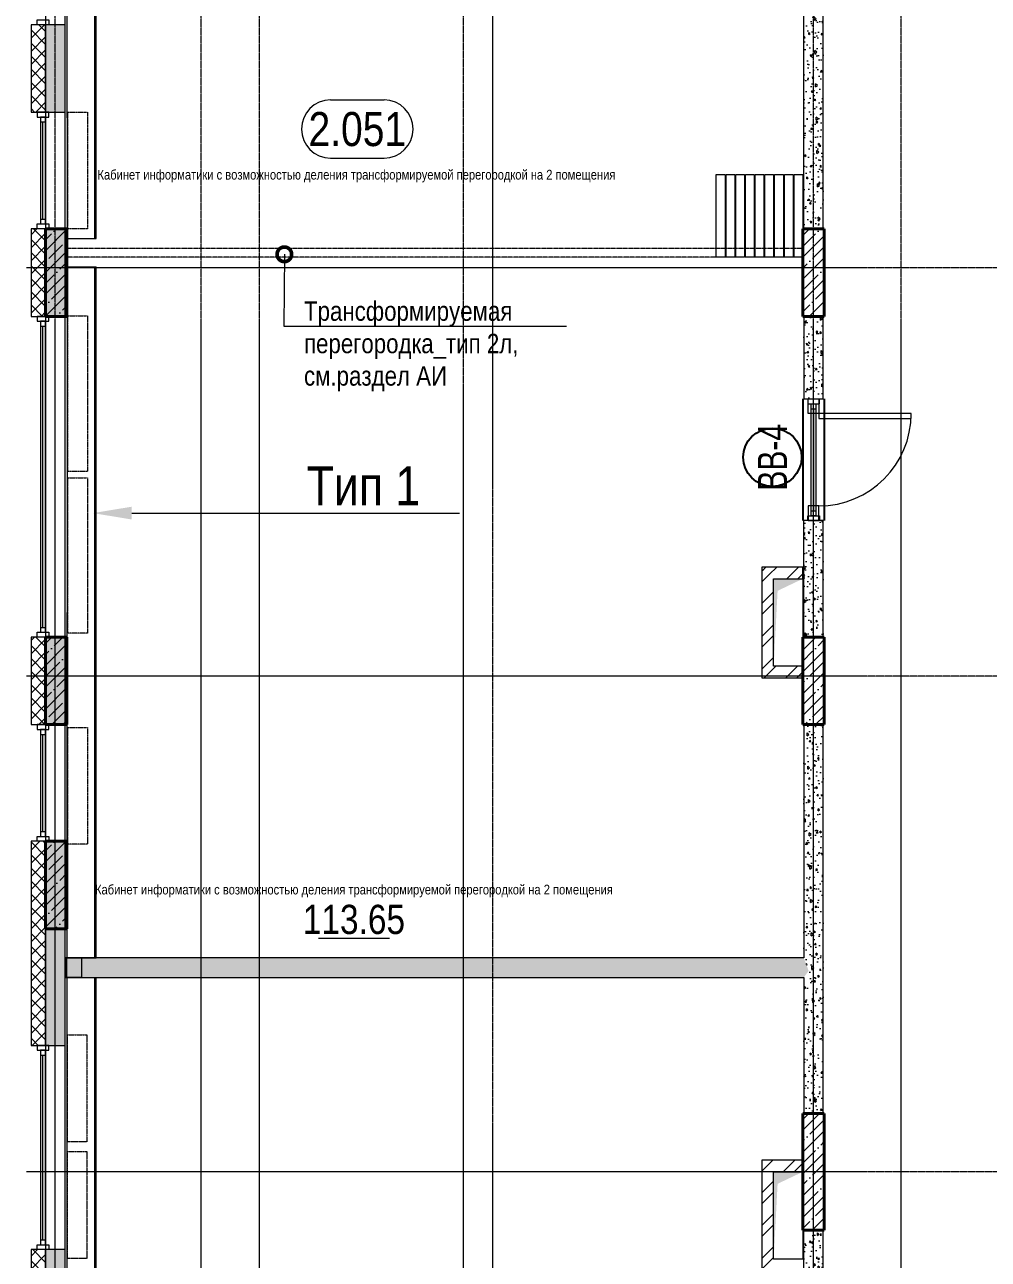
# Model space of a CAD drawing. Header units: millimetres. Extents: x -231292 to 573618, y -153144 to 564035.
# Drawn here: x 103068 to 112982, y 40230 to 52930 of the extents above; entities that cross this region are included whole.
import ezdxf
from ezdxf import colors
from ezdxf.entities.mleader import LeaderData, LeaderLine
from ezdxf.enums import TextEntityAlignment as Align
from ezdxf.math import Vec2, Vec3

# ---------------------------------------------------------------- set-up
doc = ezdxf.new("R2010")
doc.units = ezdxf.units.MM
for name, pattern in [('ADSK_Невидимые', [5, 3, -2]), ('CENTER2', [28.575, 19.05, -3.175, 3.175, -3.175]), ('HIDDEN2', [4.7625, 3.175, -1.5875])]:
    doc.linetypes.add(name, pattern=pattern)
doc.layers.get('0').update_dxf_attribs({"color": 250})
doc.layers.get('Defpoints').update_dxf_attribs({"color": 250})
for name, color, linetype, lineweight in [('A-AREA', 250, 'Continuous', 15), ('A-Wall_Материал_Газоблок_Контур', 250, 'Continuous', 0), ('АР_Area', 250, 'Continuous', 5), ('АР_Витраж', 250, 'Continuous', 13), ('АР_Витраж марка', 250, 'Continuous', 9), ('АР_Двери_витраж', 250, 'Continuous', 9), ('АР_Колонны', 250, 'Continuous', 35), ('АР_Окна', 250, 'Continuous', 5), ('АР_Отопительные приборы', 250, 'HIDDEN2', 0), ('АР_площадь пом', 250, 'Continuous', 5), ('АР_Стены ЖБ', 250, 'Continuous', 35), ('АР_Стены кирпич', 250, 'Continuous', 20), ('АР_Стены ПЕНОблок', 250, 'Continuous', 20), ('АР_Утеплитель', 250, 'Continuous', 0), ('АР_Штриховка', 250, 'Continuous', 0), ('Зашивка радиаторов тип 1 (фанера и МДФ)', 250, 'Continuous', 0), ('КМ_Фахверки', 250, 'Continuous', 80), ('ОВ_Отопление', 250, 'Continuous', 0), ('ОВ_Шахты', 250, 'Continuous', 5), ('Размеры зашивки ГКЛ', 250, 'Continuous', 0), ('РД_Оси_100', 250, 'Continuous', 0), ('РД_проем_инж перемыч_фахверк', 250, 'Continuous', 18), ('ТХ_Оборудование', 250, 'Continuous', 9)]:
    doc.layers.add(name, color=color, linetype=linetype, lineweight=lineweight)
doc.layers.add('РД_Витраж_вн', color=250, linetype='Continuous')
doc.layers.add('РД_Проем', color=250, linetype='Continuous', lineweight=0, plot=False)
doc.styles.add('Arial_09', font='ARIALN.TTF', dxfattribs={"width": 0.9})
doc.styles.add('style1', font='ARIALN.TTF')
pattern_1 = [(45, (8883.4, 13229.69), (-112.2532, 112.2532), []), (45, (8995.66, 13229.69), (-112.2532, 112.2532), [198.4375, -39.6875, 0, -39.6875])]
pattern_2 = [(45, (8883.4, 13229.69), (-168.3798, 168.3798), []), (45, (8995.66, 13229.69), (-168.3798, 168.3798), [])]
pattern_3 = [(45, (8883.4, 13229.69), (-168.3798, 168.3798), []), (45, (8995.66, 13229.69), (-168.3798, 168.3798), [])]

# ---------------------------------------------------------------- blocks, each defined once
blk = doc.blocks.new('СОШ_2200_АР_ОСИ_М100_28.05.24')
at = {"layer": 'РД_Оси_100', "linetype": 'CENTER2'}
for p, q in [((94500, -6155), (94500, 139938.679)), ((96000, -6155), (96000, 139938.679)), ((102300, -6155), (102300, 139938.679)), ((119910, 37200), (94200, 37200)), ((119910, 33000), (94200, 33000)), ((119910, 27900), (94200, 27900))]:
    blk.add_line(p, q, dxfattribs=at)
for points in [[(96600, -6155), (96600, 139938.679)], [(98700, -6194.98), (98700, 139538.679), (98550, 139938.679)], [(99000, -6195.83), (99000, 139538.679), (99150, 139938.679)], [(103200, -6155), (103200, 139938.679)]]:
    blk.add_lwpolyline(points, dxfattribs=at)
blk = doc.blocks.new('otv_в_стене')
at = {"linetype": 'Continuous'}
blk.add_lwpolyline([(0, -1), (0, 0), (1, 0), (1, -1)], close=True, dxfattribs=at)
blk.add_solid([(0, -1), (0, 0), (0.5, -0.5), (1, 0)], dxfattribs=at)
blk = doc.blocks.new('otv')
at = {"linetype": 'Continuous'}
blk.add_lwpolyline([(0, -1), (0, 0), (1, 0), (1, -1)], close=True, dxfattribs=at)
blk.add_solid([(0, -1), (0, 0), (0.135, -0.137), (1, 0)], dxfattribs=at)
blk = doc.blocks.new('_DotSmall')
at = {"color": 0, "linetype": 'ByBlock', "const_width": 0.5}
blk.add_lwpolyline([(-0.0625, 0, 1), (0.0625, 0, 1)], format="xyb", close=True, dxfattribs=at)
blk = doc.blocks.new('MOK-МаркаПомещения1')
at = {"layer": 'A-AREA', "color": 0}
blk.add_line((-3.65, -1.94), (3.65, -1.94), dxfattribs=at)
at = {"layer": 'A-AREA', "color": 0, "style": 'style1'}
blk.add_attdef('АР-ПОМЕЩЕНИЕ:ПЛОЩАДЬ', text='', height=3, dxfattribs=at).set_placement((0, 0), align=Align.MIDDLE)
at = {"layer": 'Defpoints', "style": 'style1', "flags": 8}
blk.add_attdef('АР-ПОМЕЩЕНИЕ:НАИМЕНОВАНИЕ', text='', height=1, dxfattribs=at).set_placement((0, 2.96), align=Align.MIDDLE)
blk = doc.blocks.new('MOK-МаркаПом_овал_ареал')
for p, q in [((-2.75, 3), (2.75, 3)), ((-2.75, -3), (2.75, -3))]:
    blk.add_line(p, q)
for centre, radius, start, end in [((-2.75, 0), 3, 90, 270), ((2.75, 0), 3, 270, 90), ((-3.75, 0), 3.5, 0, 0.001)]:
    blk.add_arc(centre, radius, start, end)
at = {"color": 0, "style": 'style1'}
blk.add_attdef('АР-ПОМЕЩЕНИЕ:НОМЕР', text='', height=3.5, dxfattribs=at).set_placement((0, 0), align=Align.MIDDLE)
at = {"layer": 'Defpoints', "color": 2, "style": 'style1'}
blk.add_attdef('АР-ПОМЕЩЕНИЕ:НАИМЕНОВАНИЕ', text='', height=1, dxfattribs=at).set_placement((-0.09, -4.81), align=Align.MIDDLE)
blk = doc.blocks.new('МаркаВитража1')
at = {"layer": 'Defpoints'}
blk.add_circle((0, 0), 3, dxfattribs=at)
at = {"color": 0, "linetype": 'ByBlock', "lineweight": -2, "style": 'Arial_09', "width": 0.9}
blk.add_attdef('АР-ОКНО:НАИМЕНОВАНИЕ', text='', height=3, dxfattribs=at).set_placement((0, 0), align=Align.MIDDLE)

msp = doc.modelspace()

# ---------------------------------------------------------------- hatches: boundary and pattern name
at = {"layer": 'АР_Штриховка', "linetype": 'Continuous', "lineweight": 0}
h = msp.add_hatch(dxfattribs=at)
h.set_pattern_fill('ANSI37', color=256, scale=30, style=0)
h.set_pattern_definition([(45, (8883.4, 13229.69), (-67.35192, 67.35192), []), (135, (8883.4, 13229.69), (-67.35192, -67.35192), [])])
h.paths.add_polyline_path([(103133.403, 27329.686), (103283.403, 27329.686), (103283.403, 34629.686), (103133.403, 34629.686)], flags=0)
h.paths.add_polyline_path([(103133.403, 37029.686), (103283.403, 37029.686), (103283.403, 38229.686), (103133.403, 38229.686)], flags=0)
h.paths.add_polyline_path([(103133.403, 39429.686), (103283.403, 39429.686), (103283.403, 40329.686), (103133.403, 40329.686)], flags=0)
h.paths.add_polyline_path([(103133.403, 42429.686), (103283.403, 42429.686), (103283.403, 44529.686), (103133.403, 44529.686)], flags=0)
h.paths.add_polyline_path([(103133.403, 45729.686), (103283.403, 45729.686), (103283.403, 46629.686), (103133.403, 46629.686)], flags=0)
h.paths.add_polyline_path([(103133.403, 49929.686), (103283.403, 49929.686), (103283.403, 50829.686), (103133.403, 50829.686)], flags=0)
h.paths.add_polyline_path([(103133.403, 52029.686), (103283.403, 52029.686), (103283.403, 52929.686), (103133.403, 52929.686)], flags=0)
h.paths.add_polyline_path([(103133.403, 54129.686), (103283.403, 54129.686), (103283.403, 55029.686), (103133.403, 55029.686)], flags=0)
h.paths.add_polyline_path([(103133.403, 58329.686), (103283.403, 58329.686), (103283.403, 59229.686), (103133.403, 59229.686)], flags=0)
h.paths.add_polyline_path([(103133.403, 60429.686), (103283.403, 60429.686), (103283.403, 61929.686), (103133.403, 61929.686)], flags=0)
h.paths.add_polyline_path([(103133.403, 63129.686), (103283.403, 63129.686), (103283.403, 64029.686), (103133.403, 64029.686)], flags=0)
h.paths.add_polyline_path([(103133.403, 67329.686), (103283.403, 67329.686), (103283.403, 68529.686), (103133.403, 68529.686)], flags=0)
h.paths.add_polyline_path([(103133.403, 69729.686), (103283.403, 69729.686), (103283.403, 70629.686), (103133.403, 70629.686)], flags=0)
h.paths.add_polyline_path([(103133.403, 71829.686), (103283.403, 71829.686), (103283.403, 72729.686), (103133.403, 72729.686)], flags=0)
h.paths.add_polyline_path([(103133.403, 76029.686), (103283.403, 76029.686), (103283.403, 77329.686), (103133.403, 77329.686)], flags=0)
h = msp.add_hatch(dxfattribs=at)
h.set_pattern_fill('AR-CONC', color=256, style=0)
h.set_pattern_definition([(50, (8883.4, 13229.69), (182.18467, -15.93909), [19.05, -209.55]), (355, (8883.4, 13229.69), (-35.24342, 191.05685), [15.24, -167.64058]), (100.45144, (8898.58, 13228.36), (146.94125, 175.11775), [16.19, -178.09024]), (46.1842, (8883.4, 13280.49), (271.07904, -42.04233), [28.575, -314.325]), (96.63556, (8906, 13276.98), (237.40413, 247.4261), [24.285, -267.1356]), (351.18415, (8883.4, 13280.5), (237.4041, 247.4261), [22.86, -251.4597]), (21, (8908.8, 13267.79), (151.6144, -102.2652), [19.05, -209.55]), (326, (8908.8, 13267.79), (61.80203, 184.18797), [15.24, -167.64]), (71.45144, (8921.44, 13259.26), (213.41642, 81.92277), [16.19, -178.08994]), (37.5, (8883.4, 13229.686), (3.088603, 84.55504), [0, -165.608, 0, -170.18, 0, -168.275]), (7.5, (8883.4, 13229.69), (66.81966, 100.180575), [0, -97.028, 0, -161.798, 0, -64.135]), (327.5, (8826.76, 13229.686), (135.590595, -5.728744), [0, -63.5, 0, -198.12, 0, -262.89]), (317.5, (8801.36, 13229.69), (148.12918, 25.42649), [0, -82.55, 0, -131.572, 0, -186.69])])
h.paths.add_polyline_path([(103283.403, 27329.686), (103483.403, 27329.686), (103483.403, 34629.686), (103283.403, 34629.686)], flags=0)
h.paths.add_polyline_path([(103283.403, 37029.686), (103483.403, 37029.686), (103483.403, 38229.686), (103283.403, 38229.686)], flags=0)
h.paths.add_polyline_path([(103283.403, 39429.686), (103483.403, 39429.686), (103483.403, 40329.686), (103283.403, 40329.686)], flags=0)
h.paths.add_polyline_path([(103283.403, 42429.686), (103483.403, 42429.686), (103483.403, 44529.686), (103283.403, 44529.686)], flags=0)
h.paths.add_polyline_path([(103283.403, 45729.686), (103483.403, 45729.686), (103483.403, 46629.686), (103283.403, 46629.686)], flags=0)
h.paths.add_polyline_path([(103283.403, 49929.686), (103483.403, 49929.686), (103483.403, 50829.686), (103283.403, 50829.686)], flags=0)
h.paths.add_polyline_path([(103283.403, 52029.686), (103483.403, 52029.686), (103483.403, 52929.686), (103283.403, 52929.686)], flags=0)
h.paths.add_polyline_path([(103283.403, 54129.686), (103483.403, 54129.686), (103483.403, 55029.686), (103283.403, 55029.686)], flags=0)
h.paths.add_polyline_path([(103283.403, 58329.686), (103483.403, 58329.686), (103483.403, 59229.686), (103283.403, 59229.686)], flags=0)
h.paths.add_polyline_path([(103283.403, 60429.686), (103483.403, 60429.686), (103483.403, 61929.686), (103283.403, 61929.686)], flags=0)
h.paths.add_polyline_path([(103283.403, 63129.686), (103483.403, 63129.686), (103483.403, 64029.686), (103283.403, 64029.686)], flags=0)
h.paths.add_polyline_path([(103283.403, 67329.686), (103483.403, 67329.686), (103483.403, 68529.686), (103283.403, 68529.686)], flags=0)
h.paths.add_polyline_path([(103283.403, 69729.686), (103483.403, 69729.686), (103483.403, 70629.686), (103283.403, 70629.686)], flags=0)
h.paths.add_polyline_path([(103283.403, 71829.686), (103483.403, 71829.686), (103483.403, 72729.686), (103283.403, 72729.686)], flags=0)
h.paths.add_polyline_path([(103283.403, 76029.686), (103483.403, 76029.686), (103483.403, 77329.686), (103283.403, 77329.686)], flags=0)
h = msp.add_hatch(dxfattribs=at)
h.set_pattern_fill('AR-CONC', color=256, angle=-315, style=0)
h.set_pattern_definition([(95, (8883.4, 13229.69), (140.09465, 117.55338), [19.05, -209.55]), (40, (8883.4, 13229.69), (-160.01845, 110.17673), [15.24, -167.64058]), (145.45144, (8895.08, 13239.48), (-19.9238, 227.7301), [16.19, -178.09024]), (91.1842, (8847.48, 13265.6), (221.41024, 161.9534), [28.575, -314.325]), (141.63556, (8865.93, 13279.1), (-7.0866, 342.82676), [24.285, -267.1356]), (36.18415, (8847.48, 13265.6), (-7.0866, 342.82676), [22.86, -251.4597]), (66, (8874.42, 13274.59), (179.51998, 34.89515), [19.05, -209.55]), (11, (8874.42, 13274.59), (-86.53993, 173.9412), [15.24, -167.64]), (116.45145, (8889.38, 13277.5), (92.98005, 208.83634), [16.19, -178.08994]), (82.5, (8883.4, 13229.686), (-57.60547, 61.973414), [0, -165.608, 0, -170.18, 0, -168.275]), (52.5, (8883.4, 13229.69), (-23.58973, 118.087), [0, -97.028, 0, -161.798, 0, -64.135]), (12.5, (8843.35, 13189.634), (99.927863, 91.826196), [0, -63.5, 0, -198.12, 0, -262.89]), (2.5, (8825.39, 13171.67), (86.7639, 122.72239), [0, -82.55, 0, -131.572, 0, -186.69])])
h.paths.add_polyline_path([(111283.403, 54130.686), (111083.403, 54130.686), (111083.403, 53429.686), (111283.403, 53429.686)], flags=0)
h.paths.add_polyline_path([(111283.403, 53429.686), (111083.403, 53429.686), (111083.403, 50828.686), (111283.403, 50828.686)], flags=0)
at = {"layer": 'АР_Штриховка', "linetype": 'Continuous', "lineweight": 5}
h = msp.add_hatch(dxfattribs=at)
h.set_pattern_fill('ANSI35', color=256, scale=25, style=0)
h.set_pattern_definition(pattern_1)
h.paths.add_polyline_path([(103503.403, 50829.686), (103283.403, 50829.686), (103283.403, 49929.686), (103503.403, 49929.686)], flags=0)
h = msp.add_hatch(dxfattribs=at)
h.set_pattern_fill('ANSI35', color=256, scale=25, style=0)
h.set_pattern_definition(pattern_1)
h.paths.add_polyline_path([(111293.403, 50829.686), (111073.403, 50829.686), (111073.403, 49929.686), (111293.403, 49929.686)], flags=0)
at = {"layer": 'АР_Штриховка', "linetype": 'Continuous', "lineweight": 0}
h = msp.add_hatch(dxfattribs=at)
h.set_pattern_fill('AR-CONC', color=256, angle=-315, style=0)
h.set_pattern_definition([(95, (8883.4, 13229.69), (140.09465, 117.55338), [19.05, -209.55]), (40, (8883.4, 13229.69), (-160.01845, 110.17673), [15.24, -167.64058]), (145.45144, (8895.08, 13239.48), (-19.9238, 227.7301), [16.19, -178.09024]), (91.1842, (8847.48, 13265.6), (221.41024, 161.9534), [28.575, -314.325]), (141.63556, (8865.93, 13279.1), (-7.0866, 342.82676), [24.285, -267.1356]), (36.18415, (8847.48, 13265.6), (-7.0866, 342.82676), [22.86, -251.4597]), (66, (8874.42, 13274.59), (179.51998, 34.89515), [19.05, -209.55]), (11, (8874.42, 13274.59), (-86.53993, 173.9412), [15.24, -167.64]), (116.45145, (8889.38, 13277.5), (92.98005, 208.83634), [16.19, -178.08994]), (82.5, (8883.4, 13229.686), (-57.60547, 61.973414), [0, -165.608, 0, -170.18, 0, -168.275]), (52.5, (8883.4, 13229.69), (-23.58973, 118.087), [0, -97.028, 0, -161.798, 0, -64.135]), (12.5, (8843.35, 13189.634), (99.927863, 91.826196), [0, -63.5, 0, -198.12, 0, -262.89]), (2.5, (8825.39, 13171.67), (86.7639, 122.72239), [0, -82.55, 0, -131.572, 0, -186.69])])
h.paths.add_polyline_path([(111283.403, 49930.686), (111083.403, 49930.686), (111083.403, 49079.686), (111283.403, 49079.686)], flags=0)
h.paths.add_polyline_path([(111283.403, 47828.686), (111083.403, 47828.686), (111083.403, 47229.686), (111283.403, 47229.686)], flags=0)
h.paths.add_polyline_path([(111283.403, 47229.686), (111083.403, 47229.686), (111083.403, 46628.686), (111283.403, 46628.686)], flags=0)
h = msp.add_hatch(dxfattribs=at)
h.set_pattern_fill('ANSI32', color=256, scale=25, style=0)
h.set_pattern_definition(pattern_2)
h.paths.add_polyline_path([(110653.403, 46209.686), (110773.403, 46329.686), (110773.403, 47229.686), (110653.403, 47349.686)], flags=0)
h = msp.add_hatch(dxfattribs=at)
h.set_pattern_fill('ANSI32', color=256, scale=25, style=0)
h.set_pattern_definition(pattern_3)
h.paths.add_polyline_path([(110653.403, 47349.686), (110773.403, 47229.686), (111073.403, 47229.686), (111073.403, 47349.686)], flags=0)
at = {"layer": 'АР_Штриховка', "linetype": 'Continuous', "lineweight": 5}
h = msp.add_hatch(dxfattribs=at)
h.set_pattern_fill('ANSI35', color=256, scale=25, style=0)
h.set_pattern_definition(pattern_1)
h.paths.add_polyline_path([(103503.403, 46629.686), (103283.403, 46629.686), (103283.403, 45729.686), (103503.403, 45729.686)], flags=0)
h = msp.add_hatch(dxfattribs=at)
h.set_pattern_fill('ANSI35', color=256, scale=25, style=0)
h.set_pattern_definition(pattern_1)
h.paths.add_polyline_path([(111293.403, 46629.686), (111073.403, 46629.686), (111073.403, 45729.686), (111293.403, 45729.686)], flags=0)
at = {"layer": 'АР_Штриховка', "linetype": 'Continuous', "lineweight": 0}
h = msp.add_hatch(dxfattribs=at)
h.set_pattern_fill('ANSI32', color=256, scale=25, style=0)
h.set_pattern_definition([(45, (8883.4, 13229.69), (-168.3798, 168.3798), []), (45, (8995.66, 13229.69), (-168.3798, 168.3798), [])])
h.paths.add_polyline_path([(111073.403, 46209.686), (111073.403, 46329.686), (110773.403, 46329.686), (110653.403, 46209.686)], flags=0)
h = msp.add_hatch(dxfattribs=at)
h.set_pattern_fill('AR-CONC', color=256, angle=-315, style=0)
h.set_pattern_definition([(95, (8883.4, 13229.69), (140.09465, 117.55338), [19.05, -209.55]), (40, (8883.4, 13229.69), (-160.01845, 110.17673), [15.24, -167.6406]), (145.45144, (8895.08, 13239.48), (-19.9238, 227.7301), [16.19, -178.09024]), (91.1842, (8847.48, 13265.6), (221.41024, 161.9534), [28.575, -314.325]), (141.63556, (8865.93, 13279.1), (-7.0866, 342.82676), [24.285, -267.1356]), (36.18415, (8847.48, 13265.6), (-7.0866, 342.8268), [22.86, -251.4597]), (66, (8874.42, 13274.59), (179.51998, 34.89515), [19.05, -209.55]), (11, (8874.42, 13274.59), (-86.53993, 173.9412), [15.24, -167.64]), (116.45145, (8889.38, 13277.5), (92.98005, 208.83634), [16.19, -178.08994]), (82.5, (8883.4, 13229.686), (-57.60547, 61.973414), [0, -165.608, 0, -170.18, 0, -168.275]), (52.5, (8883.4, 13229.69), (-23.58973, 118.087), [0, -97.028, 0, -161.798, 0, -64.135]), (12.5, (8843.35, 13189.634), (99.927863, 91.826196), [0, -63.5, 0, -198.12, 0, -262.89]), (2.5, (8825.39, 13171.67), (86.7639, 122.72239), [0, -82.55, 0, -131.572, 0, -186.69])])
h.paths.add_polyline_path([(111283.403, 45730.686), (111083.403, 45730.686), (111083.403, 43329.686), (111133.403, 43196.353), (111283.403, 43129.686)], flags=0)
h.paths.add_polyline_path([(111283.403, 43129.686), (111133.403, 43196.353), (111083.403, 43129.686), (111083.403, 41728.686), (111283.403, 41728.686)], flags=0)
at = {"layer": 'АР_Штриховка', "linetype": 'Continuous', "lineweight": 5}
h = msp.add_hatch(dxfattribs=at)
h.set_pattern_fill('ANSI35', color=256, scale=25, style=0)
h.set_pattern_definition(pattern_1)
h.paths.add_polyline_path([(103503.403, 44529.686), (103283.403, 44529.686), (103283.403, 43629.686), (103503.403, 43629.686)], flags=0)
at = {"layer": 'АР_Штриховка', "linetype": 'Continuous', "lineweight": 0}
h = msp.add_hatch(dxfattribs=at)
h.set_pattern_fill('AR-CONC', color=256, angle=-315, style=0)
h.set_pattern_definition([(95, (8883.4, 13229.69), (140.09465, 117.55338), [19.05, -209.55]), (40, (8883.4, 13229.69), (-160.01845, 110.17673), [15.24, -167.6406]), (145.45144, (8895.08, 13239.48), (-19.9238, 227.7301), [16.19, -178.09024]), (91.1842, (8847.48, 13265.6), (221.41024, 161.9534), [28.575, -314.325]), (141.63556, (8865.93, 13279.1), (-7.0866, 342.82676), [24.285, -267.1356]), (36.18415, (8847.48, 13265.6), (-7.0866, 342.8268), [22.86, -251.4597]), (66, (8874.42, 13274.59), (179.51998, 34.89515), [19.05, -209.55]), (11, (8874.42, 13274.59), (-86.53993, 173.9412), [15.24, -167.64]), (116.45145, (8889.38, 13277.5), (92.98005, 208.83634), [16.19, -178.08994]), (82.5, (8883.4, 13229.686), (-57.60547, 61.973414), [0, -165.608, 0, -170.18, 0, -168.275]), (52.5, (8883.4, 13229.69), (-23.58973, 118.087), [0, -97.028, 0, -161.798, 0, -64.135]), (12.5, (8843.35, 13189.634), (99.927863, 91.826196), [0, -63.5, 0, -198.12, 0, -262.89]), (2.5, (8825.39, 13171.67), (86.7639, 122.72239), [0, -82.55, 0, -131.572, 0, -186.69])])
h.paths.add_polyline_path([(103483.403, 43329.686), (103483.403, 43129.686), (111083.403, 43129.686), (111133.403, 43196.353), (111083.403, 43329.686)], flags=0)
at = {"layer": 'АР_Штриховка', "linetype": 'Continuous', "lineweight": 5}
h = msp.add_hatch(dxfattribs=at)
h.set_pattern_fill('ANSI35', color=256, scale=25, style=0)
h.set_pattern_definition(pattern_1)
h.paths.add_polyline_path([(111293.405, 41729.686), (111073.405, 41729.686), (111073.405, 40529.686), (111293.405, 40529.686)], flags=0)
at = {"layer": 'АР_Штриховка', "linetype": 'Continuous', "lineweight": 0}
h = msp.add_hatch(dxfattribs=at)
h.set_pattern_fill('ANSI32', color=256, scale=25, style=0)
h.set_pattern_definition(pattern_2)
h.paths.add_polyline_path([(110653.403, 40109.686), (110773.403, 40229.686), (110773.403, 41129.686), (110653.403, 41249.686)], flags=0)
h = msp.add_hatch(dxfattribs=at)
h.set_pattern_fill('ANSI32', color=256, scale=25, style=0)
h.set_pattern_definition(pattern_3)
h.paths.add_polyline_path([(110653.403, 41249.686), (110773.403, 41129.686), (111073.403, 41129.686), (111073.403, 41249.686)], flags=0)
h = msp.add_hatch(dxfattribs=at)
h.set_pattern_fill('AR-CONC', color=256, angle=-315, style=0)
h.set_pattern_definition([(95, (8883.4, 13229.69), (140.09465, 117.55338), [19.05, -209.55]), (40, (8883.4, 13229.69), (-160.01845, 110.17673), [15.24, -167.6406]), (145.45144, (8895.08, 13239.48), (-19.9238, 227.7301), [16.19, -178.09024]), (91.1842, (8847.48, 13265.6), (221.41024, 161.9534), [28.575, -314.325]), (141.63556, (8865.93, 13279.1), (-7.0866, 342.82676), [24.285, -267.1356]), (36.18415, (8847.48, 13265.6), (-7.0866, 342.8268), [22.86, -251.4597]), (66, (8874.42, 13274.59), (179.51998, 34.89515), [19.05, -209.55]), (11, (8874.42, 13274.59), (-86.53993, 173.9412), [15.24, -167.64]), (116.45145, (8889.38, 13277.5), (92.98005, 208.83634), [16.19, -178.08994]), (82.5, (8883.4, 13229.686), (-57.60547, 61.973414), [0, -165.608, 0, -170.18, 0, -168.275]), (52.5, (8883.4, 13229.69), (-23.58973, 118.087), [0, -97.028, 0, -161.798, 0, -64.135]), (12.5, (8843.35, 13189.634), (99.927863, 91.826196), [0, -63.5, 0, -198.12, 0, -262.89]), (2.5, (8825.39, 13171.67), (86.7639, 122.72239), [0, -82.55, 0, -131.572, 0, -186.69])])
h.paths.add_polyline_path([(111283.403, 40530.686), (111083.403, 40530.686), (111083.403, 40229.686), (111283.403, 40229.686)], flags=0)
h.paths.add_polyline_path([(111283.403, 40229.686), (111083.403, 40229.686), (111083.403, 38879.686), (111233.403, 38806.353), (111283.403, 38869.686)], flags=0)
h.paths.add_polyline_path([(111283.403, 38669.686), (111233.403, 38806.353), (111083.403, 38879.686), (111083.403, 38228.686), (111283.403, 38228.686)], flags=0)

# ---------------------------------------------------------------- linework, layer by layer
at = {"layer": 'A-Wall_Материал_Газоблок_Контур', "linetype": 'Continuous', "lineweight": 0}
for p, q in [((103483.403, 52929.686), (103483.403, 54129.686)), ((103483.403, 50829.686), (103483.403, 52029.686)), ((103483.403, 46629.686), (103483.403, 49929.686)), ((103483.403, 44529.686), (103483.403, 45729.686)), ((103483.403, 40329.686), (103483.403, 42429.686))]:
    msp.add_line(p, q, dxfattribs=at)
at = {"layer": 'АР_Витраж', "linetype": 'Continuous', "lineweight": 5}
for p, q in [((111073.403, 49078.686), (111073.403, 47828.686)), ((111293.403, 49078.686), (111293.403, 47828.686))]:
    msp.add_line(p, q, dxfattribs=at)
at = {"layer": 'АР_Витраж', "linetype": 'Continuous', "lineweight": 13}
for p, q in [((111158.403, 48978.686), (111208.403, 48978.686)), ((111183.403, 48978.686), (111183.403, 47928.686)), ((111158.403, 47928.686), (111208.403, 47928.686))]:
    msp.add_line(p, q, dxfattribs=at)
for points in [[(111243.403, 49028.686), (111243.403, 49078.686), (111123.403, 49078.686), (111123.403, 49028.686)], [(111158.403, 49028.686), (111208.403, 49028.686), (111208.403, 47878.686), (111158.403, 47878.686)], [(111243.403, 47878.686), (111243.403, 47828.686), (111123.403, 47828.686), (111123.403, 47878.686)]]:
    msp.add_lwpolyline(points, close=True, dxfattribs=at)
at = {"layer": 'АР_Двери_витраж', "linetype": 'Continuous', "lineweight": 9}
for points in [[(111128.403, 48929.686), (111128.403, 49079.686), (111238.403, 49079.686), (111238.403, 48929.686)], [(111238.403, 48929.686), (111238.403, 48879.686), (112188.403, 48879.686), (112188.403, 48929.686)], [(111128.403, 47979.686), (111128.403, 47829.686), (111238.403, 47829.686), (111238.403, 47979.686)]]:
    msp.add_lwpolyline(points, close=True, dxfattribs=at)
msp.add_arc((111238.403, 48929.686), 950, 270, 0, dxfattribs=at)
at = {"layer": 'АР_Колонны', "linetype": 'HIDDEN2', "lineweight": 25}
for p, q in [((103283.403, 50829.686), (103503.403, 50829.686)), ((103283.403, 49929.686), (103283.403, 50829.686)), ((103503.403, 50829.686), (103503.403, 49929.686)), ((111073.403, 50829.686), (111293.403, 50829.686)), ((111073.403, 49929.686), (111073.403, 50829.686)), ((111293.403, 50829.686), (111293.403, 49929.686)), ((103503.403, 49929.686), (103283.403, 49929.686)), ((111293.403, 49929.686), (111073.403, 49929.686)), ((103283.403, 46629.686), (103503.403, 46629.686)), ((103283.403, 45729.686), (103283.403, 46629.686)), ((103503.403, 46629.686), (103503.403, 45729.686)), ((111073.403, 46629.686), (111293.403, 46629.686)), ((111073.403, 45729.686), (111073.403, 46629.686)), ((111293.403, 46629.686), (111293.403, 45729.686)), ((103503.403, 45729.686), (103283.403, 45729.686)), ((111293.403, 45729.686), (111073.403, 45729.686)), ((103283.403, 44529.686), (103503.403, 44529.686)), ((103283.403, 43629.686), (103283.403, 44529.686)), ((103503.403, 44529.686), (103503.403, 43629.686)), ((103503.403, 43629.686), (103283.403, 43629.686)), ((111073.405, 41729.686), (111293.405, 41729.686)), ((111073.405, 40529.686), (111073.405, 41729.686)), ((111293.405, 41729.686), (111293.405, 40529.686)), ((111293.405, 40529.686), (111073.405, 40529.686))]:
    msp.add_line(p, q, dxfattribs=at)
at = {"layer": 'АР_Колонны', "linetype": 'Continuous', "lineweight": 35}
for p, q in [((103283.403, 49929.686), (103283.403, 50829.686)), ((103283.403, 50829.686), (103503.403, 50829.686)), ((103503.403, 49929.686), (103503.403, 50829.686)), ((111073.403, 49929.686), (111073.403, 50829.686)), ((111073.403, 50829.686), (111293.403, 50829.686)), ((111293.403, 49929.686), (111293.403, 50829.686)), ((103283.403, 49929.686), (103503.403, 49929.686)), ((111073.403, 49929.686), (111293.403, 49929.686)), ((103283.403, 45729.686), (103283.403, 46629.686)), ((103283.403, 46629.686), (103503.403, 46629.686)), ((103503.403, 45729.686), (103503.403, 46629.686)), ((111073.403, 45729.686), (111073.403, 46629.686)), ((111073.403, 46629.686), (111293.403, 46629.686)), ((111293.403, 45729.686), (111293.403, 46629.686)), ((103283.403, 45729.686), (103503.403, 45729.686)), ((111073.403, 45729.686), (111293.403, 45729.686)), ((103283.403, 43629.686), (103283.403, 44529.686)), ((103283.403, 44529.686), (103503.403, 44529.686)), ((103503.403, 43629.686), (103503.403, 44529.686)), ((103283.403, 43629.686), (103503.403, 43629.686)), ((111073.405, 40529.686), (111073.405, 41729.686)), ((111073.405, 41729.686), (111293.405, 41729.686)), ((111293.405, 40529.686), (111293.405, 41729.686)), ((111073.405, 40529.686), (111293.405, 40529.686))]:
    msp.add_line(p, q, dxfattribs=at)
at = {"layer": 'АР_Окна', "linetype": 'Continuous', "lineweight": 5}
for p, q in [((103483.403, 52929.686), (103483.403, 54129.686)), ((103483.403, 50829.686), (103483.403, 52029.686)), ((103230.903, 51929.686), (103280.903, 51929.686)), ((103255.903, 50929.686), (103255.903, 51929.686)), ((103230.903, 50929.686), (103280.903, 50929.686)), ((103483.403, 46629.686), (103483.403, 49929.686)), ((103230.903, 49829.686), (103280.903, 49829.686)), ((103255.903, 46729.686), (103255.903, 49829.686)), ((103230.903, 46729.686), (103280.903, 46729.686)), ((103483.403, 44529.686), (103483.403, 45729.686)), ((103230.903, 45629.686), (103280.903, 45629.686)), ((103255.903, 44629.686), (103255.903, 45629.686)), ((103230.903, 44629.686), (103280.903, 44629.686)), ((103483.403, 40329.686), (103483.403, 42429.686)), ((103230.903, 42329.686), (103280.903, 42329.686)), ((103255.903, 40429.686), (103255.903, 42329.686)), ((103230.903, 40429.686), (103280.903, 40429.686))]:
    msp.add_line(p, q, dxfattribs=at)
for points in [[(103315.903, 52979.686), (103315.903, 52929.686), (103195.903, 52929.686), (103195.903, 52979.686)], [(103315.903, 51979.686), (103315.903, 52029.686), (103195.903, 52029.686), (103195.903, 51979.686)], [(103230.903, 50879.686), (103280.903, 50879.686), (103280.903, 51979.686), (103230.903, 51979.686)], [(103315.903, 50879.686), (103315.903, 50829.686), (103195.903, 50829.686), (103195.903, 50879.686)], [(103315.903, 49879.686), (103315.903, 49929.686), (103195.903, 49929.686), (103195.903, 49879.686)], [(103230.903, 46679.686), (103280.903, 46679.686), (103280.903, 49879.686), (103230.903, 49879.686)], [(103315.903, 46679.686), (103315.903, 46629.686), (103195.903, 46629.686), (103195.903, 46679.686)], [(103315.903, 45679.686), (103315.903, 45729.686), (103195.903, 45729.686), (103195.903, 45679.686)], [(103230.903, 44579.686), (103280.903, 44579.686), (103280.903, 45679.686), (103230.903, 45679.686)], [(103315.903, 44579.686), (103315.903, 44529.686), (103195.903, 44529.686), (103195.903, 44579.686)], [(103315.903, 42379.686), (103315.903, 42429.686), (103195.903, 42429.686), (103195.903, 42379.686)], [(103230.903, 40379.686), (103280.903, 40379.686), (103280.903, 42379.686), (103230.903, 42379.686)], [(103315.903, 40379.686), (103315.903, 40329.686), (103195.903, 40329.686), (103195.903, 40379.686)]]:
    msp.add_lwpolyline(points, close=True, dxfattribs=at)
at = {"layer": 'АР_Отопительные приборы'}
for points in [[(103513.403, 52029.686), (103713.403, 52029.686), (103713.403, 50829.686), (103513.403, 50829.686)], [(103513.403, 49934.497), (103713.403, 49934.497), (103713.403, 48334.497), (103513.403, 48334.497)], [(103513.403, 48269.264), (103713.403, 48269.264), (103713.403, 46669.264), (103513.403, 46669.264)], [(103513.403, 45701.114), (103713.403, 45701.114), (103713.403, 44501.114), (103513.403, 44501.114)], [(103509.226, 42537.627), (103709.226, 42537.627), (103709.226, 41437.627), (103509.226, 41437.627)], [(103509.226, 41337.627), (103709.226, 41337.627), (103709.226, 40237.627), (103509.226, 40237.627)]]:
    msp.add_lwpolyline(points, close=True, dxfattribs=at)
at = {"layer": 'АР_Стены ЖБ', "linetype": 'Continuous', "lineweight": 40}
for p, q in [((103503.403, 50829.686), (103283.403, 50829.686)), ((103283.403, 50829.686), (103283.403, 49929.686)), ((103503.403, 49929.686), (103503.403, 50829.686)), ((111293.403, 50829.686), (111073.403, 50829.686)), ((111073.403, 50829.686), (111073.403, 49929.686)), ((111293.403, 49929.686), (111293.403, 50829.686)), ((103283.403, 49929.686), (103503.403, 49929.686)), ((111073.403, 49929.686), (111293.403, 49929.686)), ((103503.403, 46629.686), (103283.403, 46629.686)), ((103283.403, 46629.686), (103283.403, 45729.686)), ((103503.403, 45729.686), (103503.403, 46629.686)), ((111293.403, 46629.686), (111073.403, 46629.686)), ((111073.403, 46629.686), (111073.403, 45729.686)), ((111293.403, 45729.686), (111293.403, 46629.686)), ((103283.403, 45729.686), (103503.403, 45729.686)), ((111073.403, 45729.686), (111293.403, 45729.686)), ((103503.403, 44529.686), (103283.403, 44529.686)), ((103283.403, 44529.686), (103283.403, 43629.686)), ((103503.403, 43629.686), (103503.403, 44529.686)), ((103283.403, 43629.686), (103503.403, 43629.686)), ((111293.405, 41729.686), (111073.405, 41729.686)), ((111073.405, 41729.686), (111073.405, 40529.686)), ((111293.405, 40529.686), (111293.405, 41729.686)), ((111073.405, 40529.686), (111293.405, 40529.686))]:
    msp.add_line(p, q, dxfattribs=at)
at = {"layer": 'АР_Стены кирпич', "linetype": 'Continuous', "lineweight": 20}
for p, q in [((110653.403, 47349.686), (110653.403, 46209.686)), ((111073.403, 47349.686), (110653.403, 47349.686)), ((111073.403, 47229.686), (111073.403, 47349.686)), ((110773.403, 46329.686), (110773.403, 47229.686)), ((110773.403, 47229.686), (111073.403, 47229.686)), ((111073.403, 46329.686), (110773.403, 46329.686)), ((111073.403, 46209.686), (111073.403, 46329.686)), ((110653.403, 46209.686), (111073.403, 46209.686)), ((110653.403, 41249.686), (110653.403, 40109.686)), ((111073.403, 41249.686), (110653.403, 41249.686)), ((111073.403, 41129.686), (111073.403, 41249.686)), ((110773.403, 40229.686), (110773.403, 41129.686)), ((110773.403, 41129.686), (111073.403, 41129.686))]:
    msp.add_line(p, q, dxfattribs=at)
at = {"layer": 'АР_Стены ПЕНОблок', "linetype": 'Continuous', "lineweight": 20}
for p, q in [((111083.403, 50828.686), (111083.403, 54130.686)), ((111283.403, 50828.686), (111283.403, 53429.686)), ((103483.403, 52929.686), (103283.403, 52929.686)), ((103283.403, 52929.686), (103283.403, 52029.686)), ((103483.403, 52029.686), (103483.403, 52929.686)), ((103283.403, 52029.686), (103483.403, 52029.686)), ((103483.403, 50829.686), (103283.403, 50829.686)), ((103283.403, 50829.686), (103283.403, 49929.686)), ((103483.403, 49929.686), (103483.403, 50829.686)), ((111083.403, 50828.686), (111283.403, 50828.686)), ((103283.403, 49929.686), (103483.403, 49929.686)), ((111283.403, 49930.686), (111083.403, 49930.686)), ((111083.403, 49930.686), (111083.403, 49079.686)), ((111283.403, 49079.686), (111283.403, 49930.686)), ((111083.403, 49079.686), (111283.403, 49079.686)), ((111083.403, 46628.686), (111083.403, 47828.686)), ((111283.403, 47828.686), (111083.403, 47828.686)), ((111283.403, 46628.686), (111283.403, 47828.686)), ((103483.403, 46629.686), (103283.403, 46629.686)), ((103283.403, 46629.686), (103283.403, 45729.686)), ((103483.403, 45729.686), (103483.403, 46629.686)), ((111083.403, 46628.686), (111283.403, 46628.686)), ((103283.403, 45729.686), (103483.403, 45729.686)), ((111283.403, 45730.686), (111083.403, 45730.686)), ((111083.403, 45730.686), (111083.403, 43329.686)), ((111283.403, 41728.686), (111283.403, 45730.686)), ((103483.403, 44529.686), (103283.403, 44529.686)), ((103283.403, 44529.686), (103283.403, 42429.686)), ((103483.403, 42429.686), (103483.403, 44529.686)), ((103483.403, 43329.686), (103483.403, 43129.686)), ((111083.403, 43329.686), (103483.403, 43329.686)), ((103483.403, 43129.686), (111083.403, 43129.686)), ((111083.403, 43129.686), (111083.403, 41728.686)), ((103283.403, 42429.686), (103483.403, 42429.686)), ((111083.403, 41728.686), (111283.403, 41728.686)), ((111083.403, 38228.686), (111083.403, 40530.686)), ((111283.403, 40530.686), (111083.403, 40530.686)), ((111283.403, 38869.686), (111283.403, 40530.686)), ((103483.403, 40329.686), (103283.403, 40329.686)), ((103283.403, 40329.686), (103283.403, 39429.686)), ((103483.403, 39429.686), (103483.403, 40329.686))]:
    msp.add_line(p, q, dxfattribs=at)
at = {"layer": 'АР_Утеплитель', "linetype": 'Continuous', "lineweight": 0}
for p, q in [((103283.403, 52929.686), (103133.403, 52929.686)), ((103133.403, 52929.686), (103133.403, 52029.686)), ((103283.403, 52029.686), (103283.403, 52929.686)), ((103133.403, 52029.686), (103283.403, 52029.686)), ((103283.403, 50829.686), (103133.403, 50829.686)), ((103133.403, 50829.686), (103133.403, 49929.686)), ((103283.403, 49929.686), (103283.403, 50829.686)), ((103133.403, 49929.686), (103283.403, 49929.686)), ((103283.403, 46629.686), (103133.403, 46629.686)), ((103133.403, 46629.686), (103133.403, 45729.686)), ((103283.403, 45729.686), (103283.403, 46629.686)), ((103133.403, 45729.686), (103283.403, 45729.686)), ((103283.403, 44529.686), (103133.403, 44529.686)), ((103133.403, 44529.686), (103133.403, 42429.686)), ((103283.403, 42429.686), (103283.403, 44529.686)), ((103133.403, 42429.686), (103283.403, 42429.686)), ((103283.403, 40329.686), (103133.403, 40329.686)), ((103133.403, 40329.686), (103133.403, 39429.686)), ((103283.403, 39429.686), (103283.403, 40329.686))]:
    msp.add_line(p, q, dxfattribs=at)
at = {"layer": 'Зашивка радиаторов тип 1 (фанера и МДФ)', "linetype": 'Continuous', "lineweight": 0}
for p, q in [((103503.403, 58429.686), (103503.777, 50729.292)), ((103791.277, 50729.306), (103790.903, 58429.7)), ((103790.903, 58429.7), (103791.277, 50729.306)), ((103803.777, 50729.307), (103803.403, 58429.701)), ((103503.777, 50729.292), (103803.777, 50729.307)), ((103503.777, 50440.08), (103503.403, 43329.686)), ((103503.777, 50440.08), (103803.777, 50440.065)), ((103790.903, 43329.671), (103791.277, 50440.065)), ((103791.277, 50440.065), (103790.903, 43329.671)), ((103803.403, 43329.67), (103803.777, 50440.065)), ((103503.403, 43329.686), (103803.403, 43329.67)), ((103503.403, 43129.686), (103803.403, 43129.699)), ((103503.403, 43129.686), (103503.777, 34029.686)), ((103791.277, 34029.698), (103790.903, 43129.698)), ((103790.903, 43129.698), (103791.277, 34029.698)), ((103803.777, 34029.698), (103803.403, 43129.699))]:
    msp.add_line(p, q, dxfattribs=at)
at = {"layer": 'КМ_Фахверки', "lineweight": 5}
msp.add_lwpolyline([(79583.403, 81804.686), (103283.403, 81804.103), (103283.403, 13129.686), (123583.403, 13129.686), (123583.371, 148129.686), (81883.406, 148129.686), (81883.406, 142129.686), (46283.403, 142129.686), (46283.403, 113829.686), (8783.403, 113829.686), (8783.403, 26629.686), (36583.403, 26629.686), (36583.403, 39729.686), (29083.403, 39729.686), (29083.403, 81804.686), (54383.403, 81804.686), (54383.403, 13129.686), (92083.403, 13129.686), (92083.403, 26829.686), (74683.402, 26829.694), (74683.401, 81804.686), (79584.99, 81804.686)], dxfattribs=at)
at = {"layer": 'РД_Витраж_вн', "linetype": 'Continuous', "lineweight": -3}
for p, q in [((111073.403, 49079.686), (111073.403, 47829.686)), ((111293.403, 49079.686), (111293.403, 47829.686))]:
    msp.add_line(p, q, dxfattribs=at)
at = {"layer": 'РД_Проем', "linetype": 'Continuous', "lineweight": 0}
for p, q in [((111073.403, 49079.686), (111073.403, 47829.686)), ((111293.403, 49079.686), (111293.403, 47829.686))]:
    msp.add_line(p, q, dxfattribs=at)
at = {"layer": 'РД_проем_инж перемыч_фахверк', "linetype": 'Continuous', "lineweight": 18}
for p, q in [((111073.403, 49078.686), (111073.403, 47828.686)), ((111293.403, 49078.686), (111293.403, 47828.686))]:
    msp.add_line(p, q, dxfattribs=at)
at = {"layer": 'ТХ_Оборудование'}
for points in [[(110183.403, 50539.686), (110183.403, 51389.686), (110273.403, 51389.686), (110273.403, 50539.686)], [(110283.403, 50539.686), (110283.403, 51389.686), (110373.403, 51389.686), (110373.403, 50539.686)], [(110383.403, 50539.686), (110383.403, 51389.686), (110473.403, 51389.686), (110473.403, 50539.686)], [(110483.403, 50539.686), (110483.403, 51389.686), (110573.403, 51389.686), (110573.403, 50539.686)], [(110583.403, 50539.686), (110583.403, 51389.686), (110673.403, 51389.686), (110673.403, 50539.686)], [(110683.403, 50539.686), (110683.403, 51389.686), (110773.403, 51389.686), (110773.403, 50539.686)], [(110783.403, 50539.686), (110783.403, 51389.686), (110873.403, 51389.686), (110873.403, 50539.686)], [(110883.403, 50539.686), (110883.403, 51389.686), (110973.403, 51389.686), (110973.403, 50539.686)], [(110983.403, 50539.686), (110983.403, 51389.686), (111073.403, 51389.686), (111073.403, 50539.686)]]:
    msp.add_lwpolyline(points, close=True, dxfattribs=at)
at = {"layer": 'ТХ_Оборудование', "linetype": 'ADSK_Невидимые'}
msp.add_lwpolyline([(103503.403, 50629.686), (111073.405, 50629.686), (111073.405, 50539.686), (103503.403, 50539.686)], close=True, dxfattribs=at)

# ---------------------------------------------------------------- block references
at = {"layer": 'АР_Area', "linetype": 'Continuous', "lineweight": 5, "xscale": 100, "yscale": 100, "zscale": 100}
msp.add_blockref('MOK-МаркаПом_овал_ареал', (106490.207, 51856.438), dxfattribs=at).add_auto_attribs({'АР-ПОМЕЩЕНИЕ:НОМЕР': '2.051', 'АР-ПОМЕЩЕНИЕ:НАИМЕНОВАНИЕ': 'Кабинет информатики с возможностью деления трансформируемой перегородкой на 2 помещения'})
at = {"layer": 'АР_Витраж марка', "linetype": 'Continuous', "lineweight": 9, "xscale": 100, "yscale": 100, "zscale": 100, "rotation": 90}
msp.add_blockref('МаркаВитража1', (110761.072, 48480.032), dxfattribs=at).add_auto_attribs({'АР-ОКНО:НАИМЕНОВАНИЕ': 'ВВ-4'})
at = {"layer": 'АР_площадь пом', "linetype": 'Continuous', "lineweight": 5}
ref = msp.add_blockref('MOK-МаркаПомещения1', (106455.607, 43726.375), dxfattribs=dict(at, xscale=100, yscale=100, zscale=100))
ref.add_attrib('АР-ПОМЕЩЕНИЕ:НАИМЕНОВАНИЕ', 'Кабинет информатики с возможностью деления трансформируемой перегородкой на 2 помещения', dxfattribs={"layer": 'Defpoints', "height": 100, "style": 'style1'}).set_placement((106455.607, 44021.937), align=Align.MIDDLE)
ref.add_attrib('АР-ПОМЕЩЕНИЕ:ПЛОЩАДЬ', '113.65', dxfattribs={"layer": 'A-AREA', "color": 0, "height": 300, "style": 'style1'}).set_placement((106455.607, 43726.375), align=Align.MIDDLE)
at = {"layer": 'ОВ_Отопление', "xscale": 150, "yscale": 200}
msp.add_blockref('otv_в_стене', (103503.383, 43329.686), dxfattribs=at)
at = {"layer": 'ОВ_Шахты', "xscale": 300, "yscale": 900, "zscale": 1400}
for p in [(110773.403, 47229.687), (110773.403, 41129.687)]:
    msp.add_blockref('otv', p, dxfattribs=at)
at = {"layer": 'РД_Оси_100'}
msp.add_blockref('СОШ_2200_АР_ОСИ_М100_28.05.24', (8883.403, 13229.686), dxfattribs=at)

# ---------------------------------------------------------------- leaders
at = {"layer": 'Размеры зашивки ГКЛ'}
ml = msp.add_multileader_mtext('Standard', dxfattribs=at)
ml.set_content('\\pxsm1;Тип 1 ', color=(0, 0, 138), style='style1')
ml.set_leader_properties(color=256, linetype='ByLayer', lineweight=9)
ml.build(insert=Vec2(0, 0))
ml.multileader.update_dxf_attribs({"has_dogleg": 0, "text_left_attachment_type": 6, "text_right_attachment_type": 6, "text_bottom_attachment_type": 10, "dogleg_length": 25, "arrow_head_size": 400})
ctx = ml.context
ctx.base_point, ctx.char_height, ctx.arrow_head_size, ctx.landing_gap_size, ctx.plane_origin = Vec3(105920.011, 47905.663), 400, 400, 50, Vec3(97975.665, 54876.228)
ctx.left_attachment, ctx.right_attachment, ctx.top_attachment = 6, 6, 10
notes = []
notes.append((ctx, [(0, (1, 1, 0), (105895.011, 47905.663), (1, 0), 25, [(1, [(103769.797, 47905.663)], 0, [])])]))
ctx.mtext.insert, ctx.mtext.width, ctx.mtext.defined_height, ctx.mtext.line_spacing_factor, ctx.mtext.flow_direction = Vec3(105970.011, 48385.663), 1668.44707, 600, 0.3, 5
at = {"layer": 'ТХ_Оборудование'}
ml = msp.add_multileader_mtext('Standard', dxfattribs=at)
ml.set_content('\\pxsm1;Трансформируемая перегородка_тип 2л, см.раздел АИ ', color=256, style='style1')
ml.set_leader_properties(color=256, linetype='ByLayer', lineweight=9)
ml.set_arrow_properties(name='DOTSMALL')
ml.build(insert=Vec2(0, 0))
ml.multileader.update_dxf_attribs({"text_left_attachment_type": 6, "text_right_attachment_type": 6, "text_bottom_attachment_type": 10, "dogleg_length": 25, "arrow_head_size": 300})
ctx = ml.context
ctx.base_point, ctx.char_height, ctx.arrow_head_size, ctx.landing_gap_size, ctx.plane_origin = Vec3(105891.849, 49828.232), 200, 300, 50, Vec3(96800.511, 53290.936)
ctx.left_attachment, ctx.right_attachment, ctx.top_attachment = 6, 6, 10
notes.append((ctx, [(0, (1, 1, 0), (105733.839, 49828.232), (1, 0), 158.01, [(1, [(105739.783, 50567.569)], 0, [])])]))
ctx.mtext.insert, ctx.mtext.width, ctx.mtext.defined_height, ctx.mtext.line_spacing_factor, ctx.mtext.flow_direction = Vec3(105941.849, 50083.758), 2672.40951, 2067.07, 0.3, 5
for ctx, leaders in notes:
    for number, flags, end, landing, length, lines in leaders:
        leader = LeaderData()
        leader.index, (leader.has_last_leader_line, leader.has_dogleg_vector, leader.attachment_direction) = number, flags
        leader.last_leader_point, leader.dogleg_vector, leader.dogleg_length = Vec3(end), Vec3(landing), length
        for number, points, colour, breaks in lines:
            line = LeaderLine()
            line.index, line.vertices, line.color, line.breaks = number, Vec3.list(points), colors.encode_raw_color(colour), breaks
            leader.lines.append(line)
        ctx.leaders.append(leader)

doc.saveas('drawing.dxf')
